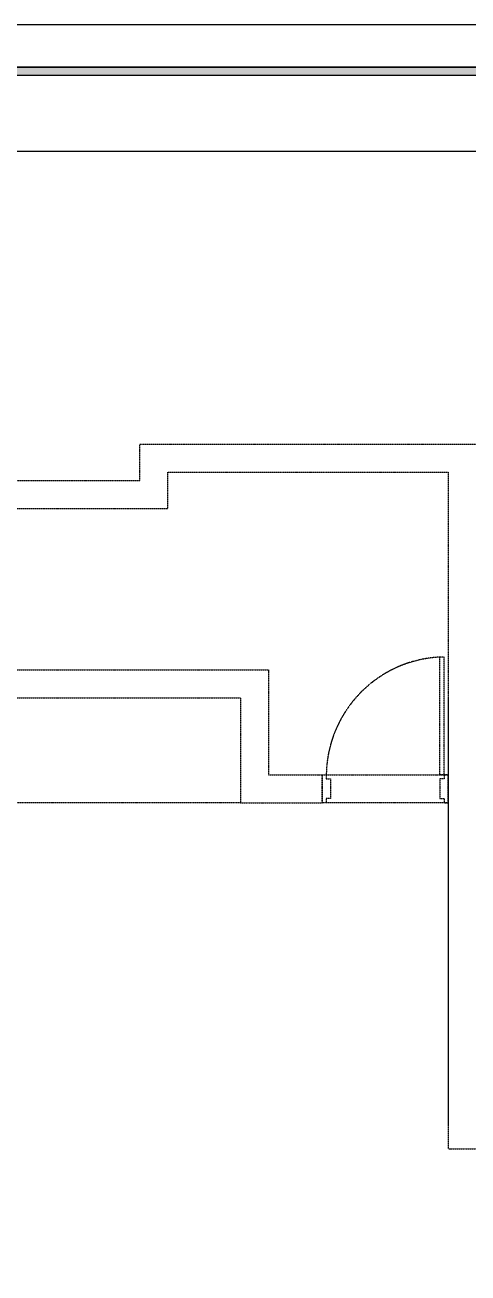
# Model space of a CAD drawing. Header units: millimetres. Extents: x 217202 to 745838, y -6815 to 171372.
# Drawn here: x 335143 to 338303, y 66743 to 75650 of the extents above; entities that cross this region are included whole.
import ezdxf
from ezdxf.enums import TextEntityAlignment as Align

# ---------------------------------------------------------------- set-up
doc = ezdxf.new("R2010")
doc.units = ezdxf.units.MM
doc.linetypes.add('DASHED', pattern=[0.75, 0.5, -0.25])
doc.layers.get('DEFPOINTS').update_dxf_attribs({"color": 248})
for name, color, linetype in [('FORM(YOURNAME)-1', 1, 'Continuous'), ('FORM(YOURNAME)-11', 1, 'Continuous'), ('FUR', 8, 'DASHED')]:
    doc.layers.add(name, color=color, linetype=linetype)
doc.styles.add('YOURNAME', font='HY울릉도M.TTF')

# ---------------------------------------------------------------- blocks, each defined once
blk = doc.blocks.new('FORM-ELEVATION')
at = {"layer": 'FORM(YOURNAME)-11'}
h = blk.add_hatch(color=256, dxfattribs=at)
h.dxf.hatch_style = 1
h.paths.add_polyline_path([(-10309, 35708), (71691, 35708), (71691, 35508), (-10309, 35508)])
h.paths.add_polyline_path([(-10309, -21492), (71691, -21492), (71691, -21692), (-10309, -21692)])
at = {"layer": 'DEFPOINTS', "color": 158}
for points in [[(-10309, -21692), (71691, -21692), (71691, 35708), (-10309, 35708)], [(-8309, 33708), (61071, 33708), (61071, -19692), (-8309, -19692)]]:
    blk.add_lwpolyline(points, close=True, dxfattribs=at)
at = {"layer": 'FORM(YOURNAME)-11', "color": 250}
blk.add_lwpolyline([(-11309, -22692), (72691, -22692), (72691, 36708), (-11309, 36708)], close=True, dxfattribs=at)
at = {"layer": 'FORM(YOURNAME)-11'}
blk.add_lwpolyline([(-10309, 35708), (71691, 35708), (71691, 35508), (-10309, 35508)], close=True, dxfattribs=at)
at = {"layer": 'FORM(YOURNAME)-11', "color": 3, "style": 'YOURNAME'}
for tag, height, p in [('1', 450, (71041, -1219)), ('2', 450, (71041, -1863)), ('3', 450, (71041, -3150)), ('4', 450, (71041, -5081)), ('5', 515, (71041, -7398)), ('6', 515, (71041, -9650)), ('7', 515, (71041, -11903)), ('8', 515, (71041, -14155)), ('9', 515, (71041, -16408)), ('10', 515, (66791, -18596)), ('11', 515, (71041, -18660)), ('12', 515, (66791, -20848)), ('13', 515, (71041, -20848))]:
    blk.add_attdef(tag, text='', height=height, dxfattribs=at).set_placement(p, align=Align.MIDDLE_RIGHT)

msp = doc.modelspace()

# ---------------------------------------------------------------- linework, layer by layer
at = {"layer": 'FUR'}
for p, q in [((335962.3, 72398.3), (335962.3, 72658.3)), ((335962.3, 72658.3), (338362.3, 72658.3)), ((336162.3, 72198.8), (336162.3, 72458.8)), ((336162.3, 72458.8), (338162.3, 72458.8)), ((338162.3, 72458.8), (338162.3, 67628.6)), ((333762.3, 72398.3), (335962.3, 72398.3)), ((333962.3, 72198.8), (336162.3, 72198.8)), ((338102.3, 70298.8), (338102.3, 71138.8)), ((338132.3, 71138.8), (338102.3, 71138.8)), ((338132.3, 70298.8), (338132.3, 71138.8)), ((333962.3, 71048.8), (336879.5, 71048.8)), ((336879.5, 71048.8), (336879.5, 70298.8)), ((333962.3, 70848.8), (336679.5, 70848.8)), ((336679.5, 70848.8), (336679.5, 70098.8)), ((338162.3, 70848.8), (338162.3, 67790.8)), ((336879.5, 70298.8), (337262.3, 70298.8)), ((337262.3, 70298.8), (337262.3, 70098.8)), ((337262.3, 70298.8), (338162.3, 70298.8)), ((338132.3, 70298.8), (338102.3, 70298.8)), ((336679.5, 70098.8), (337262.3, 70098.8)), ((338162.3, 70098.8), (337262.3, 70098.8)), ((338162.3, 67628.6), (338362.3, 67628.6))]:
    msp.add_line(p, q, dxfattribs=at)
for points in [[(333962.3, 70098.8), (333962.3, 70848.8), (336679.5, 70848.8), (336679.5, 70098.8), (334662.3, 70098.8)], [(337262.3, 70298.8), (337292.3, 70298.8), (337292.3, 70268.8), (337322.3, 70268.8), (337322.3, 70128.8), (337292.3, 70128.8), (337292.3, 70098.8), (337262.3, 70098.8), (337262.3, 70298.8)], [(338162.3, 70298.8), (338132.3, 70298.8), (338132.3, 70268.8), (338102.3, 70268.8), (338102.3, 70128.8), (338132.3, 70128.8), (338132.3, 70098.8), (338162.3, 70098.8), (338162.3, 70298.8)]]:
    msp.add_lwpolyline(points, dxfattribs=at)
msp.add_arc((338144.6, 70286.8), 852.5, 93.0168, 179.19598, dxfattribs=at)

# ---------------------------------------------------------------- block references
at = {"layer": 'FORM(YOURNAME)-1', "xscale": 0.3, "yscale": 0.3, "zscale": 0.3}
msp.add_blockref('FORM-ELEVATION', (328473.4, 64637.5), dxfattribs=at)

doc.saveas('drawing.dxf')
